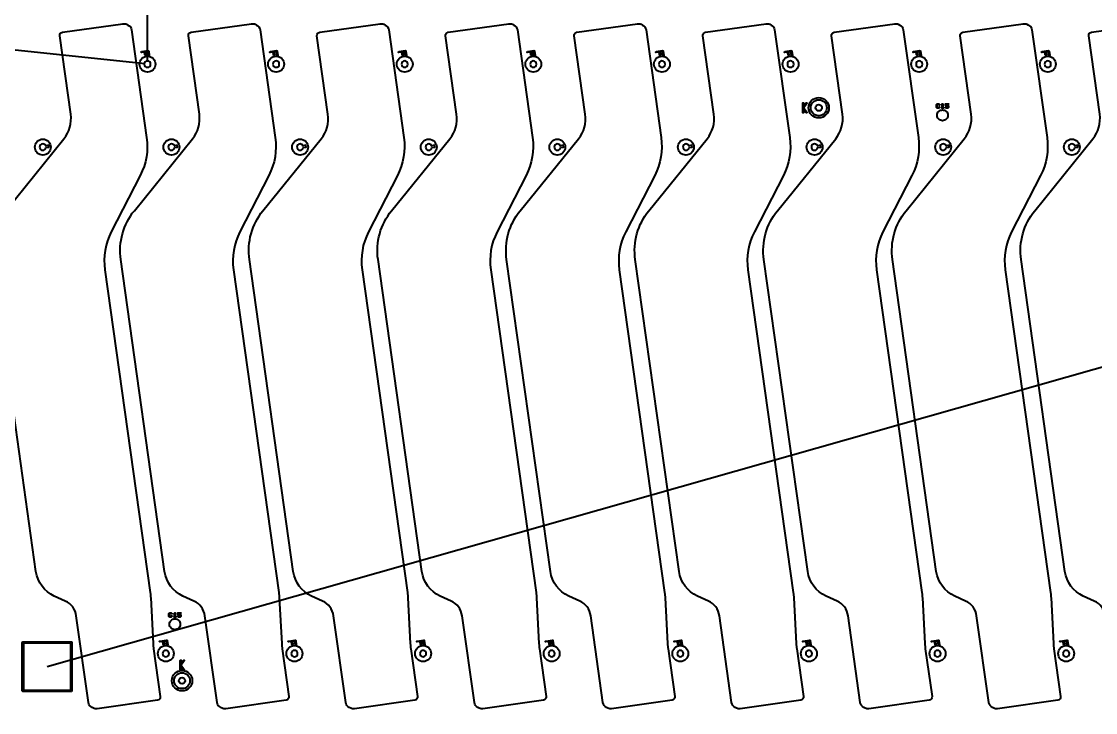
# Model space of a CAD drawing. Header units: millimetres. Extents: x 236 to 1271, y 167 to 899.
# Drawn here: x 409.8 to 578.5, y 468.9 to 577.5 of the extents above; entities that cross this region are included whole.
import ezdxf

# ---------------------------------------------------------------- set-up
doc = ezdxf.new("R2010")
doc.units = ezdxf.units.MM
doc.header["$LTSCALE"] = 23.1
doc.header["$PDMODE"] = 3
doc.header["$PDSIZE"] = 6
doc.layers.get('0').update_dxf_attribs({"linetype": 'CONTINUOUS'})
doc.layers.get('Defpoints').update_dxf_attribs({"linetype": 'CONTINUOUS'})
doc.layers.add('備註', color=1, linetype='CONTINUOUS')
doc.layers.add('尺寸線', color=3, linetype='CONTINUOUS', lineweight=0)
doc.styles.get("Standard").update_dxf_attribs({"font": 'simplex.shx', "width": 0.8})
doc.dimstyles.get("Standard").update_dxf_attribs({"dimtxt": 3, "dimasz": 3, "dimexe": 2, "dimexo": 0.35, "dimtad": 1, "dimdec": 4, "dimzin": 0, "dimdsep": 46, "dimtxsty": 'Standard', "dimcen": 0.09, "dimazin": 0, "dimtp": 0.01, "dimtm": 0.01, "dimtfac": 1, "dimtofl": 0, "dimtmove": 0, "dimatfit": 3, "dimfxl": 0, "dimtolj": 1, "dimtzin": 0, "dimarcsym": 0})

# ---------------------------------------------------------------- blocks, each defined once
blk = doc.blocks.new('*D3')
at = {"layer": 'Defpoints', "color": 0}
for p in [(400.03, 573.9), (429.63, 570.8), (408.29, 367.1)]:
    blk.add_point(p, dxfattribs=at)
at = {"layer": '尺寸線', "color": 0, "lineweight": -2}
for p, q in [((429.28, 570.83), (398.04, 574.1)), ((379, 373.18), (399.72, 570.91)), ((407.94, 367.14), (376.7, 370.41))]:
    blk.add_line(p, q, dxfattribs=at)
at = {"layer": '尺寸線', "color": 0}
for points in [[(400.21, 570.86), (399.22, 570.97), (400.03, 573.9)], [(378.5, 373.24), (379.5, 373.13), (378.69, 370.2)]]:
    blk.add_solid(points, dxfattribs=at)
at = {"layer": '尺寸線', "color": 0, "insert": (387.22, 472.07), "char_height": 3, "attachment_point": 5, "rotation": 84.0191}
blk.add_mtext('\\A1;204.8112', dxfattribs=at)
blk = doc.blocks.new('*D4')
at = {"layer": 'Defpoints', "color": 0}
for p in [(429.63, 587.46), (429.63, 570.8), (651.83, 570.8)]:
    blk.add_point(p, dxfattribs=at)
at = {"layer": '尺寸線', "color": 0, "lineweight": -2}
for p, q in [((429.63, 571.15), (429.63, 589.46)), ((651.83, 571.15), (651.83, 589.46)), ((648.83, 587.46), (432.63, 587.46))]:
    blk.add_line(p, q, dxfattribs=at)
at = {"layer": '尺寸線', "color": 0}
for points in [[(432.63, 587.96), (432.63, 586.96), (429.63, 587.46)], [(648.83, 586.96), (648.83, 587.96), (651.83, 587.46)]]:
    blk.add_solid(points, dxfattribs=at)
at = {"layer": '尺寸線', "color": 0, "insert": (540.19, 589.59), "char_height": 3, "attachment_point": 5, "rotation": 0}
blk.add_mtext('\\A1;222.2000', dxfattribs=at)
blk = doc.blocks.new('*D7')
at = {"layer": 'Defpoints', "color": 0}
for p in [(429.63, 795.8), (367.35, 369.14), (408.29, 367.1)]:
    blk.add_point(p, dxfattribs=at)
at = {"layer": '尺寸線', "color": 0, "lineweight": -2}
for p, q in [((429.28, 795.81), (386.69, 797.93)), ((388.54, 794.84), (367.5, 372.13)), ((407.94, 367.12), (365.35, 369.24))]:
    blk.add_line(p, q, dxfattribs=at)
at = {"layer": '尺寸線', "color": 0}
for points in [[(389.04, 794.81), (388.04, 794.86), (388.69, 797.83)], [(367, 372.16), (368, 372.11), (367.35, 369.14)]]:
    blk.add_solid(points, dxfattribs=at)
at = {"layer": '尺寸線', "color": 0, "insert": (375.87, 582.98), "char_height": 3, "attachment_point": 5, "rotation": 87.1501}
blk.add_mtext('\\A1;429.2272', dxfattribs=at)

msp = doc.modelspace()

# ---------------------------------------------------------------- linework, layer by layer
for points in [[(407.3655, 547.77447), (416.51274, 559.07073, 0.207969), (417.57802, 562.91254), (415.84566, 575.23893, -0.41437), (416.27106, 575.80376), (425.77505, 577.13945, -0.147928), (426.34724, 577.05065), (426.56776, 576.94433, -0.250656), (427.12401, 576.18276), (429.49967, 559.27906, -0.154616), (428.49458, 553.32304), (423.93552, 544.43569, 0.154617), (422.93043, 538.47967), (430.04987, 487.82217, -0.021814), (430.13341, 486.95424), (430.50816, 479.80515, 0.02121), (430.58833, 478.961), (431.64455, 471.44559, -0.414221), (431.21911, 470.88102), (421.71537, 469.54535, -0.147966), (421.14305, 469.63422), (420.92247, 469.74018, -0.250642), (420.36616, 470.50201), (418.44775, 484.15219, 0.256384), (416.7201, 486.465), (414.9983, 487.24895, -0.256388), (412.11875, 491.10354), (405.2342, 540.08964, -0.207998)], [(580.04775, 484.15219, 0.256384), (578.3201, 486.465), (576.5983, 487.24895, -0.256388), (573.71875, 491.10354), (566.8342, 540.08964, -0.207998), (568.9655, 547.77447), (578.11274, 559.07073, 0.207969), (579.17802, 562.91254), (577.44566, 575.23893, -0.41437), (577.87106, 575.80376), (587.37505, 577.13945, -0.147928)], [(532.54224, 563.22202), (532.54224, 564.66242, -1), (532.69224, 564.66242), (532.69224, 564.18307)], [(532.69224, 563.70137), (532.69224, 563.22202, -1), (532.54224, 563.22202)], [(532.69224, 564.18307), (533.05219, 564.705, -1), (533.17567, 564.61984), (532.70834, 563.94222), (533.17567, 563.2646, -1), (533.05219, 563.17944), (532.69224, 563.70137)], [(554.44222, 564.40098), (554.42824, 564.38699, -1), (554.35753, 564.4577)], [(554.49222, 563.87566), (554.39289, 563.87566, -1), (554.39289, 563.97566), (554.44222, 563.97566), (554.44222, 564.40098)], [(554.35753, 564.4577), (554.45671, 564.55689, -0.669786), (554.54222, 564.52169), (554.54222, 563.97566), (554.59156, 563.97566, -1), (554.59156, 563.87566), (554.49222, 563.87566)], [(433.93919, 483.9258), (433.83985, 483.9258, -1), (433.83985, 484.0258), (433.88919, 484.0258), (433.88919, 484.45112)], [(433.88919, 484.45112), (433.87521, 484.43713, -1), (433.8045, 484.50784)], [(433.8045, 484.50784), (433.90368, 484.60703, -0.669786), (433.98919, 484.57183), (433.98919, 484.0258), (434.03853, 484.0258, -1), (434.03853, 483.9258), (433.93919, 483.9258)], [(434.77597, 475.65882), (434.77597, 477.09922, -1), (434.92597, 477.09922), (434.92597, 476.61987)], [(434.92597, 476.13817), (434.92597, 475.65882, -1), (434.77597, 475.65882)], [(434.92597, 476.61987), (435.28592, 477.1418, -1), (435.4094, 477.05664), (434.94208, 476.37902), (435.4094, 475.7014, -1), (435.28592, 475.61624), (434.92597, 476.13817)]]:
    msp.add_lwpolyline(points, format="xyb")
for points in [[(425.4342, 540.08964, -0.207998), (427.5655, 547.77447), (436.71274, 559.07073, 0.207969), (437.77802, 562.91254), (436.04566, 575.23893, -0.41437), (436.47106, 575.80376), (445.97505, 577.13945, -0.147928), (446.54724, 577.05065), (446.76776, 576.94433, -0.250656), (447.32401, 576.18276), (449.69967, 559.27906, -0.154616), (448.69458, 553.32304), (444.13552, 544.43569, 0.154617), (443.13043, 538.47967), (450.24987, 487.82217, -0.021814), (450.33341, 486.95424), (450.70816, 479.80515, 0.02121), (450.78833, 478.961), (451.84455, 471.44559, -0.414221), (451.41911, 470.88102), (441.91537, 469.54535, -0.147966), (441.34305, 469.63422), (441.12247, 469.74018, -0.250642), (440.56616, 470.50201), (438.64775, 484.15219, 0.256384), (436.9201, 486.465), (435.1983, 487.24895, -0.256388), (432.31875, 491.10354)], [(445.6342, 540.08964, -0.207998), (447.7655, 547.77447), (456.91274, 559.07073, 0.207969), (457.97802, 562.91254), (456.24566, 575.23893, -0.41437), (456.67106, 575.80376), (466.17505, 577.13945, -0.147928), (466.74724, 577.05065), (466.96776, 576.94433, -0.250656), (467.52401, 576.18276), (469.89967, 559.27906, -0.154616), (468.89458, 553.32304), (464.33552, 544.43569, 0.154617), (463.33043, 538.47967), (470.44987, 487.82217, -0.021814), (470.53341, 486.95424), (470.90816, 479.80515, 0.02121), (470.98833, 478.961), (472.04455, 471.44559, -0.414221), (471.61911, 470.88102), (462.11537, 469.54535, -0.147966), (461.54305, 469.63422), (461.32247, 469.74018, -0.250642), (460.76616, 470.50201), (458.84775, 484.15219, 0.256384), (457.1201, 486.465), (455.3983, 487.24895, -0.256388), (452.51875, 491.10354)], [(465.8342, 540.08964, -0.207998), (467.9655, 547.77447), (477.11274, 559.07073, 0.207969), (478.17802, 562.91254), (476.44566, 575.23893, -0.41437), (476.87106, 575.80376), (486.37505, 577.13945, -0.147928), (486.94724, 577.05065), (487.16776, 576.94433, -0.250656), (487.72401, 576.18276), (490.09967, 559.27906, -0.154616), (489.09458, 553.32304), (484.53552, 544.43569, 0.154617), (483.53043, 538.47967), (490.64987, 487.82217, -0.021814), (490.73341, 486.95424), (491.10816, 479.80515, 0.02121), (491.18833, 478.961), (492.24455, 471.44559, -0.414221), (491.81911, 470.88102), (482.31537, 469.54535, -0.147966), (481.74305, 469.63422), (481.52247, 469.74018, -0.250642), (480.96616, 470.50201), (479.04775, 484.15219, 0.256384), (477.3201, 486.465), (475.5983, 487.24895, -0.256388), (472.71875, 491.10354)], [(486.0342, 540.08964, -0.207998), (488.1655, 547.77447), (497.31274, 559.07073, 0.207969), (498.37802, 562.91254), (496.64566, 575.23893, -0.41437), (497.07106, 575.80376), (506.57505, 577.13945, -0.147928), (507.14724, 577.05065), (507.36776, 576.94433, -0.250656), (507.92401, 576.18276), (510.29967, 559.27906, -0.154616), (509.29458, 553.32304), (504.73552, 544.43569, 0.154617), (503.73043, 538.47967), (510.84987, 487.82217, -0.021814), (510.93341, 486.95424), (511.30816, 479.80515, 0.02121), (511.38833, 478.961), (512.44455, 471.44559, -0.414221), (512.01911, 470.88102), (502.51537, 469.54535, -0.147966), (501.94305, 469.63422), (501.72247, 469.74018, -0.250642), (501.16616, 470.50201), (499.24775, 484.15219, 0.256384), (497.5201, 486.465), (495.7983, 487.24895, -0.256388), (492.91875, 491.10354)], [(506.2342, 540.08964, -0.207998), (508.3655, 547.77447), (517.51274, 559.07073, 0.207969), (518.57802, 562.91254), (516.84566, 575.23893, -0.41437), (517.27106, 575.80376), (526.77505, 577.13945, -0.147928), (527.34724, 577.05065), (527.56776, 576.94433, -0.250656), (528.12401, 576.18276), (530.49967, 559.27906, -0.154616), (529.49458, 553.32304), (524.93552, 544.43569, 0.154617), (523.93043, 538.47967), (531.04987, 487.82217, -0.021814), (531.13341, 486.95424), (531.50816, 479.80515, 0.02121), (531.58833, 478.961), (532.64455, 471.44559, -0.414221), (532.21911, 470.88102), (522.71537, 469.54535, -0.147966), (522.14305, 469.63422), (521.92247, 469.74018, -0.250642), (521.36616, 470.50201), (519.44775, 484.15219, 0.256384), (517.7201, 486.465), (515.9983, 487.24895, -0.256388), (513.11875, 491.10354)], [(526.4342, 540.08964, -0.207998), (528.5655, 547.77447), (537.71274, 559.07073, 0.207969), (538.77802, 562.91254), (537.04566, 575.23893, -0.41437), (537.47106, 575.80376), (546.97505, 577.13945, -0.147928), (547.54724, 577.05065), (547.76776, 576.94433, -0.250656), (548.32401, 576.18276), (550.69967, 559.27906, -0.154616), (549.69458, 553.32304), (545.13552, 544.43569, 0.154617), (544.13043, 538.47967), (551.24987, 487.82217, -0.021814), (551.33341, 486.95424), (551.70816, 479.80515, 0.02121), (551.78833, 478.961), (552.84455, 471.44559, -0.414221), (552.41911, 470.88102), (542.91537, 469.54535, -0.147966), (542.34305, 469.63422), (542.12247, 469.74018, -0.250642), (541.56616, 470.50201), (539.64775, 484.15219, 0.256384), (537.9201, 486.465), (536.1983, 487.24895, -0.256388), (533.31875, 491.10354)], [(546.6342, 540.08964, -0.207998), (548.7655, 547.77447), (557.91274, 559.07073, 0.207969), (558.97802, 562.91254), (557.24566, 575.23893, -0.41437), (557.67106, 575.80376), (567.17505, 577.13945, -0.147928), (567.74724, 577.05065), (567.96776, 576.94433, -0.250656), (568.52401, 576.18276), (570.89967, 559.27906, -0.154616), (569.89458, 553.32304), (565.33552, 544.43569, 0.154617), (564.33043, 538.47967), (571.44987, 487.82217, -0.021814), (571.53341, 486.95424), (571.90816, 479.80515, 0.02121), (571.98833, 478.961), (573.04455, 471.44559, -0.414221), (572.61911, 470.88102), (563.11537, 469.54535, -0.147966), (562.54305, 469.63422), (562.32247, 469.74018, -0.250642), (561.76616, 470.50201), (559.84775, 484.15219, 0.256384), (558.1201, 486.465), (556.3983, 487.24895, -0.256388), (553.51875, 491.10354)], [(428.70452, 572.76858), (429.73741, 572.91374, -0.41424), (429.82212, 572.84991), (429.9189, 572.16131, -1), (429.77036, 572.14043), (429.68402, 572.75476), (429.31611, 572.70306), (429.37825, 572.26088, -1), (429.22971, 572.24), (429.16757, 572.68218), (428.72539, 572.62004, -1)], [(448.90452, 572.76858), (449.93741, 572.91374, -0.41424), (450.02212, 572.84991), (450.1189, 572.16131, -1), (449.97036, 572.14043), (449.88402, 572.75476), (449.51611, 572.70306), (449.57825, 572.26088, -1), (449.42971, 572.24), (449.36757, 572.68218), (448.92539, 572.62004, -1)], [(469.10452, 572.76858), (470.13741, 572.91374, -0.41424), (470.22212, 572.84991), (470.3189, 572.16131, -1), (470.17036, 572.14043), (470.08402, 572.75476), (469.71611, 572.70306), (469.77825, 572.26088, -1), (469.62971, 572.24), (469.56757, 572.68218), (469.12539, 572.62004, -1)], [(489.30452, 572.76858), (490.33741, 572.91374, -0.41424), (490.42212, 572.84991), (490.5189, 572.16131, -1), (490.37036, 572.14043), (490.28402, 572.75476), (489.91611, 572.70306), (489.97825, 572.26088, -1), (489.82971, 572.24), (489.76757, 572.68218), (489.32539, 572.62004, -1)], [(509.50452, 572.76858), (510.53741, 572.91374, -0.41424), (510.62212, 572.84991), (510.7189, 572.16131, -1), (510.57036, 572.14043), (510.48402, 572.75476), (510.11611, 572.70306), (510.17825, 572.26088, -1), (510.02971, 572.24), (509.96757, 572.68218), (509.52539, 572.62004, -1)], [(529.70452, 572.76858), (530.73741, 572.91374, -0.41424), (530.82212, 572.84991), (530.9189, 572.16131, -1), (530.77036, 572.14043), (530.68402, 572.75476), (530.31611, 572.70306), (530.37825, 572.26088, -1), (530.22971, 572.24), (530.16757, 572.68218), (529.72539, 572.62004, -1)], [(549.90452, 572.76858), (550.93741, 572.91374, -0.41424), (551.02212, 572.84991), (551.1189, 572.16131, -1), (550.97036, 572.14043), (550.88402, 572.75476), (550.51611, 572.70306), (550.57825, 572.26088, -1), (550.42971, 572.24), (550.36757, 572.68218), (549.92539, 572.62004, -1)], [(570.10452, 572.76858), (571.13741, 572.91374, -0.41424), (571.22212, 572.84991), (571.3189, 572.16131, -1), (571.17036, 572.14043), (571.08402, 572.75476), (570.71611, 572.70306), (570.77825, 572.26088, -1), (570.62971, 572.24), (570.56757, 572.68218), (570.12539, 572.62004, -1)], [(429.12663, 570.79566, 0.414217), (429.62663, 570.29566, 0.414217), (430.12663, 570.79566, 0.414217), (429.62663, 571.29566, 0.414217)], [(449.32663, 570.79566, 0.414217), (449.82663, 570.29566, 0.414217), (450.32663, 570.79566, 0.414217), (449.82663, 571.29566, 0.414217)], [(469.52663, 570.79566, 0.414217), (470.02663, 570.29566, 0.414217), (470.52663, 570.79566, 0.414217), (470.02663, 571.29566, 0.414217)], [(489.72663, 570.79566, 0.414217), (490.22663, 570.29566, 0.414217), (490.72663, 570.79566, 0.414217), (490.22663, 571.29566, 0.414217)], [(509.92663, 570.79566, 0.414217), (510.42663, 570.29566, 0.414217), (510.92663, 570.79566, 0.414217), (510.42663, 571.29566, 0.414217)], [(530.12663, 570.79566, 0.414217), (530.62663, 570.29566, 0.414217), (531.12663, 570.79566, 0.414217), (530.62663, 571.29566, 0.414217)], [(550.32663, 570.79566, 0.414217), (550.82663, 570.29566, 0.414217), (551.32663, 570.79566, 0.414217), (550.82663, 571.29566, 0.414217)], [(570.52663, 570.79566, 0.414217), (571.02663, 570.29566, 0.414217), (571.52663, 570.79566, 0.414217), (571.02663, 571.29566, 0.414217)], [(534.55626, 563.9475, -0.414217), (535.05626, 564.4475, -0.414217), (535.55626, 563.9475, -0.414217), (535.05626, 563.4475, -0.414217)], [(553.54355, 564.025), (553.54355, 564.42235, -0.200121), (553.55835, 564.45786), (553.65738, 564.55689, -0.200121), (553.69289, 564.57169), (553.89156, 564.57169, -0.200121), (553.92707, 564.55689), (554.02625, 564.4577, -1), (553.95554, 564.38699), (553.87085, 564.47169), (553.7136, 564.47169), (553.64355, 564.40164), (553.64355, 564.04571), (553.7136, 563.97566), (553.87085, 563.97566), (553.95554, 564.06035, -1), (554.02625, 563.98964), (553.92707, 563.89046, -0.200121), (553.89156, 563.87566), (553.69289, 563.87566, -0.200121), (553.65738, 563.89046), (553.55835, 563.98949, -0.200121)], [(553.63698, 562.75902, -0.414215), (554.48698, 563.60902, -0.414215), (555.33698, 562.75902, -0.414215), (554.48698, 561.90902, -0.414215)], [(554.94355, 564.32301), (554.94355, 564.52169, -0.414253), (554.99355, 564.57169), (555.3909, 564.57169, -1), (555.3909, 564.47169), (555.04355, 564.47169), (555.04355, 564.37301), (555.29156, 564.37301, -0.200121), (555.32707, 564.35821), (555.4261, 564.25918, -0.200121), (555.4409, 564.22367), (555.4409, 564.025, -0.200121), (555.4261, 563.98949), (555.32707, 563.89046, -0.200121), (555.29156, 563.87566), (555.09289, 563.87566, -0.200121), (555.05738, 563.89046), (554.95819, 563.98964, -1), (555.0289, 564.06035), (555.1136, 563.97566), (555.27085, 563.97566), (555.3409, 564.04571), (555.3409, 564.20296), (555.27085, 564.27301), (554.99355, 564.27301, -0.414253)], [(411.94606, 557.76545, -0.414215), (413.19606, 559.01545, -0.414215), (414.44606, 557.76545, -0.414215), (413.19606, 556.51545, -0.414215)], [(432.14606, 557.76545, -0.414215), (433.39606, 559.01545, -0.414215), (434.64606, 557.76545, -0.414215), (433.39606, 556.51545, -0.414215)], [(452.34606, 557.76545, -0.414215), (453.59606, 559.01545, -0.414215), (454.84606, 557.76545, -0.414215), (453.59606, 556.51545, -0.414215)], [(472.54606, 557.76545, -0.414215), (473.79606, 559.01545, -0.414215), (475.04606, 557.76545, -0.414215), (473.79606, 556.51545, -0.414215)], [(492.74606, 557.76545, -0.414215), (493.99606, 559.01545, -0.414215), (495.24606, 557.76545, -0.414215), (493.99606, 556.51545, -0.414215)], [(512.94606, 557.76545, -0.414215), (514.19606, 559.01545, -0.414215), (515.44606, 557.76545, -0.414215), (514.19606, 556.51545, -0.414215)], [(533.14606, 557.76545, -0.414215), (534.39606, 559.01545, -0.414215), (535.64606, 557.76545, -0.414215), (534.39606, 556.51545, -0.414215)], [(553.34606, 557.76545, -0.414215), (554.59606, 559.01545, -0.414215), (555.84606, 557.76545, -0.414215), (554.59606, 556.51545, -0.414215)], [(573.54606, 557.76545, -0.414215), (574.79606, 559.01545, -0.414215), (576.04606, 557.76545, -0.414215), (574.79606, 556.51545, -0.414215)], [(412.69606, 557.76545, 0.414217), (413.19606, 557.26545, 0.366656), (413.68926, 557.68329), (414.15882, 557.74928), (414.11707, 558.04636), (413.64751, 557.98037, 0.289315), (413.19606, 558.26545, 0.414217)], [(432.89606, 557.76545, 0.414217), (433.39606, 557.26545, 0.366656), (433.88926, 557.68329), (434.35882, 557.74928), (434.31707, 558.04636), (433.84751, 557.98037, 0.289315), (433.39606, 558.26545, 0.414217)], [(453.09606, 557.76545, 0.414217), (453.59606, 557.26545, 0.366656), (454.08926, 557.68329), (454.55882, 557.74928), (454.51707, 558.04636), (454.04751, 557.98037, 0.289315), (453.59606, 558.26545, 0.414217)], [(473.29606, 557.76545, 0.414217), (473.79606, 557.26545, 0.366656), (474.28926, 557.68329), (474.75882, 557.74928), (474.71707, 558.04636), (474.24751, 557.98037, 0.289315), (473.79606, 558.26545, 0.414217)], [(493.49606, 557.76545, 0.414217), (493.99606, 557.26545, 0.366656), (494.48926, 557.68329), (494.95882, 557.74928), (494.91707, 558.04636), (494.44751, 557.98037, 0.289315), (493.99606, 558.26545, 0.414217)], [(513.69606, 557.76545, 0.414217), (514.19606, 557.26545, 0.366656), (514.68926, 557.68329), (515.15882, 557.74928), (515.11707, 558.04636), (514.64751, 557.98037, 0.289315), (514.19606, 558.26545, 0.414217)], [(533.89606, 557.76545, 0.414217), (534.39606, 557.26545, 0.366656), (534.88926, 557.68329), (535.35882, 557.74928), (535.31707, 558.04636), (534.84751, 557.98037, 0.289315), (534.39606, 558.26545, 0.414217)], [(554.09606, 557.76545, 0.414217), (554.59606, 557.26545, 0.366656), (555.08926, 557.68329), (555.55882, 557.74928), (555.51707, 558.04636), (555.04751, 557.98037, 0.289315), (554.59606, 558.26545, 0.414217)], [(574.29606, 557.76545, 0.414217), (574.79606, 557.26545, 0.366656), (575.28926, 557.68329), (575.75882, 557.74928), (575.71707, 558.04636), (575.24751, 557.98037, 0.289315), (574.79606, 558.26545, 0.414217)], [(432.99052, 484.07514), (432.99052, 484.47249, -0.200121), (433.00532, 484.508), (433.10434, 484.60703, -0.200121), (433.13985, 484.62183), (433.33853, 484.62183, -0.200121), (433.37404, 484.60703), (433.47322, 484.50784, -1), (433.40251, 484.43713), (433.31782, 484.52183), (433.16056, 484.52183), (433.09052, 484.45178), (433.09052, 484.09585), (433.16056, 484.0258), (433.31782, 484.0258), (433.40251, 484.11049, -1), (433.47322, 484.03978), (433.37404, 483.9406, -0.200121), (433.33853, 483.9258), (433.13985, 483.9258, -0.200121), (433.10434, 483.9406), (433.00532, 484.03963, -0.200121)], [(434.39052, 484.37315), (434.39052, 484.57183, -0.414253), (434.44052, 484.62183), (434.83787, 484.62183, -1), (434.83787, 484.52183), (434.49052, 484.52183), (434.49052, 484.42315), (434.73853, 484.42315, -0.200121), (434.77404, 484.40835), (434.87307, 484.30932, -0.200121), (434.88787, 484.27381), (434.88787, 484.07514, -0.200121), (434.87307, 484.03963), (434.77404, 483.9406, -0.200121), (434.73853, 483.9258), (434.53985, 483.9258, -0.200121), (434.50434, 483.9406), (434.40516, 484.03978, -1), (434.47587, 484.11049), (434.56056, 484.0258), (434.71782, 484.0258), (434.78787, 484.09585), (434.78787, 484.2531), (434.71782, 484.32315), (434.44052, 484.32315, -0.414253)], [(433.08394, 482.80916, -0.414215), (433.93394, 483.65916, -0.414215), (434.78394, 482.80916, -0.414215), (433.93394, 481.95916, -0.414215)], [(409.96969, 472.36773), (409.96969, 479.96773, -0.414228), (410.06969, 480.06773), (417.66969, 480.06773, -0.414228), (417.76969, 479.96773), (417.76969, 472.36773, -0.414228), (417.66969, 472.26773), (410.06969, 472.26773, -0.414228)], [(431.58781, 480.17935), (432.62071, 480.32451, -0.41424), (432.70541, 480.26068), (432.80219, 479.57208, -1), (432.65365, 479.5512), (432.56731, 480.16553), (432.1994, 480.11383), (432.26155, 479.67165, -1), (432.11301, 479.65077), (432.05086, 480.09295), (431.60868, 480.03081, -1)], [(451.78781, 480.17935), (452.82071, 480.32451, -0.41424), (452.90541, 480.26068), (453.00219, 479.57208, -1), (452.85365, 479.5512), (452.76731, 480.16553), (452.3994, 480.11383), (452.46155, 479.67165, -1), (452.31301, 479.65077), (452.25086, 480.09295), (451.80868, 480.03081, -1)], [(471.98781, 480.17935), (473.02071, 480.32451, -0.41424), (473.10541, 480.26068), (473.20219, 479.57208, -1), (473.05365, 479.5512), (472.96731, 480.16553), (472.5994, 480.11383), (472.66155, 479.67165, -1), (472.51301, 479.65077), (472.45086, 480.09295), (472.00868, 480.03081, -1)], [(492.18781, 480.17935), (493.22071, 480.32451, -0.41424), (493.30541, 480.26068), (493.40219, 479.57208, -1), (493.25365, 479.5512), (493.16731, 480.16553), (492.7994, 480.11383), (492.86155, 479.67165, -1), (492.71301, 479.65077), (492.65086, 480.09295), (492.20868, 480.03081, -1)], [(512.38781, 480.17935), (513.42071, 480.32451, -0.41424), (513.50541, 480.26068), (513.60219, 479.57208, -1), (513.45365, 479.5512), (513.36731, 480.16553), (512.9994, 480.11383), (513.06155, 479.67165, -1), (512.91301, 479.65077), (512.85086, 480.09295), (512.40868, 480.03081, -1)], [(532.58781, 480.17935), (533.62071, 480.32451, -0.41424), (533.70541, 480.26068), (533.80219, 479.57208, -1), (533.65365, 479.5512), (533.56731, 480.16553), (533.1994, 480.11383), (533.26155, 479.67165, -1), (533.11301, 479.65077), (533.05086, 480.09295), (532.60868, 480.03081, -1)], [(552.78781, 480.17935), (553.82071, 480.32451, -0.41424), (553.90541, 480.26068), (554.00219, 479.57208, -1), (553.85365, 479.5512), (553.76731, 480.16553), (553.3994, 480.11383), (553.46155, 479.67165, -1), (553.31301, 479.65077), (553.25086, 480.09295), (552.80868, 480.03081, -1)], [(572.98781, 480.17935), (574.02071, 480.32451, -0.41424), (574.10541, 480.26068), (574.20219, 479.57208, -1), (574.05365, 479.5512), (573.96731, 480.16553), (573.5994, 480.11383), (573.66155, 479.67165, -1), (573.51301, 479.65077), (573.45086, 480.09295), (573.00868, 480.03081, -1)], [(432.00992, 478.20643, 0.414217), (432.50992, 477.70643, 0.414217), (433.00992, 478.20643, 0.414217), (432.50992, 478.70643, 0.414217)], [(452.20992, 478.20643, 0.414217), (452.70992, 477.70643, 0.414217), (453.20992, 478.20643, 0.414217), (452.70992, 478.70643, 0.414217)], [(472.40992, 478.20643, 0.414217), (472.90992, 477.70643, 0.414217), (473.40992, 478.20643, 0.414217), (472.90992, 478.70643, 0.414217)], [(492.60992, 478.20643, 0.414217), (493.10992, 477.70643, 0.414217), (493.60992, 478.20643, 0.414217), (493.10992, 478.70643, 0.414217)], [(512.80992, 478.20643, 0.414217), (513.30992, 477.70643, 0.414217), (513.80992, 478.20643, 0.414217), (513.30992, 478.70643, 0.414217)], [(533.00992, 478.20643, 0.414217), (533.50992, 477.70643, 0.414217), (534.00992, 478.20643, 0.414217), (533.50992, 478.70643, 0.414217)], [(553.20992, 478.20643, 0.414217), (553.70992, 477.70643, 0.414217), (554.20992, 478.20643, 0.414217), (553.70992, 478.70643, 0.414217)], [(573.40992, 478.20643, 0.414217), (573.90992, 477.70643, 0.414217), (574.40992, 478.20643, 0.414217), (573.90992, 478.70643, 0.414217)], [(434.55626, 473.9475, -0.414217), (435.05626, 474.4475, -0.414217), (435.55626, 473.9475, -0.414217), (435.05626, 473.4475, -0.414217)]]:
    msp.add_lwpolyline(points, format="xyb", close=True)
msp.add_lwpolyline([(410.16969, 472.46773), (417.56969, 472.46773), (417.56969, 479.86773), (410.16969, 479.86773)], close=True)
for centre, radius in [((429.62663, 570.79566), 1.25), ((449.82663, 570.79566), 1.25), ((470.02663, 570.79566), 1.25), ((490.22663, 570.79566), 1.25), ((510.42663, 570.79566), 1.25), ((530.62663, 570.79566), 1.25), ((550.82663, 570.79566), 1.25), ((571.02663, 570.79566), 1.25), ((535.05626, 563.9475), 1.6), ((535.05626, 563.9475), 1.25), ((432.50992, 478.20643), 1.25), ((452.70992, 478.20643), 1.25), ((472.90992, 478.20643), 1.25), ((493.10992, 478.20643), 1.25), ((513.30992, 478.20643), 1.25), ((533.50992, 478.20643), 1.25), ((553.70992, 478.20643), 1.25), ((573.90992, 478.20643), 1.25), ((435.05626, 473.9475), 1.6), ((435.05626, 473.9475), 1.25)]:
    msp.add_circle(centre, radius)
at = {"layer": '備註'}
msp.add_line((413.86969, 476.16773), (729.55632, 565.82084), dxfattribs=at)

# ---------------------------------------------------------------- dimensions: what is measured, and where the dimension line sits
at = {"layer": '尺寸線'}
for base, p1, p2, angle, picture, middle in [((367.34795, 369.13725), (429.62663, 795.79566), (408.28588, 367.09934), 267.1501364, '*D7', (377.98795, 582.87542)), ((429.62663, 587.46349), (651.82664, 570.79567), (429.62663, 570.79566), 180.0000013, '*D4', (540.19014, 587.46349)), ((400.02858, 573.89657), (408.28588, 367.09934), (429.62663, 570.79566), 84.0190862, '*D3', (389.33761, 471.85181))]:
    dim = msp.add_linear_dim(base=base, p1=p1, p2=p2, angle=angle, dimstyle='Standard', dxfattribs=at)
    dim.commit()
    dim.dimension.update_dxf_attribs({"geometry": picture, "text_midpoint": middle, "dimtype": 161})

doc.saveas('drawing.dxf')
